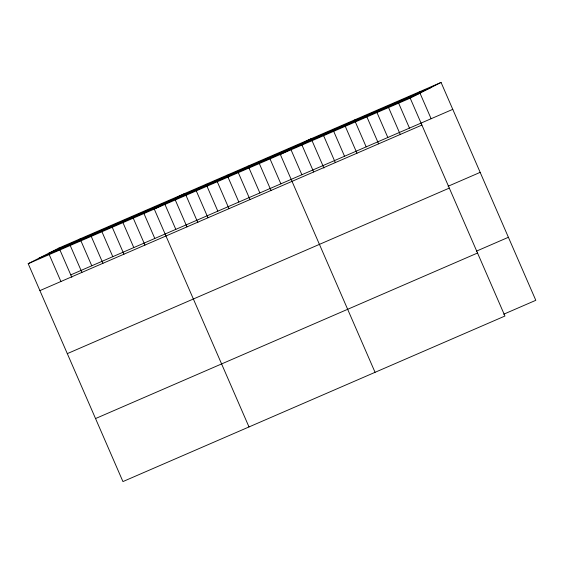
<?xml version="1.0" encoding="UTF-8"?>
<svg xmlns="http://www.w3.org/2000/svg" width="564" height="564" viewBox="0 0 564 564"><rect width="100%" height="100%" fill="white"/><g stroke="black" fill="none" stroke-linecap="round" stroke-linejoin="round"><path stroke-width="0.85" d="M441.062 82.429L410.204 98.157L504.942 316.037L122.938 481.571L28.2 263.691L59.058 247.963L441.062 82.429L535.8 300.309L503.73 314.204M311.18 138.709L280.322 154.437L375.06 372.318M48.871 253.151L430.882 87.617M38.38 258.502L420.391 92.961M28.2 263.691L410.204 98.157M70.761 274.887L452.765 109.345M39.903 290.615L421.914 125.074M448.098 186.261L480.168 172.365M67.306 353.628L449.311 188.094M476.326 251.191L508.397 237.289M95.535 418.558L477.546 253.017M419.412 91.805L431.122 118.729M398.459 102.768L409.471 128.106M388.561 107.534L400.264 134.458M376.808 112.151L387.828 137.489M366.91 116.917L378.62 143.834M354.474 119.949L366.177 146.866M345.267 126.294L356.97 153.218M332.83 129.325L344.533 156.249M323.616 135.677L335.326 162.594M311.871 140.295L323.94 168.051M301.973 145.054L313.676 171.978M290.862 149.397L301.874 174.734M269.846 158.498L280.865 183.836M259.313 163.539L271.016 190.463M248.146 166.02L259.856 192.944M238.304 172.647L250.007 199.564M227.137 175.129L238.847 202.046M217.295 181.749L228.998 208.673M206.128 184.231L217.831 211.155M196.279 190.858L207.989 217.774M197.879 222.681L185.119 193.339L154.261 209.061L248.999 426.948M175.27 199.959L186.98 226.883M164.794 204.027L175.813 229.358M143.785 213.129L154.804 238.466M133.252 218.169L144.955 245.086M122.776 222.23L133.795 247.568M112.243 227.271L123.946 254.195M101.767 231.339L112.786 256.676M91.234 236.379L102.937 263.296M80.067 238.861L91.77 265.778M70.218 245.481L81.928 272.405M59.058 247.963L71.818 277.305M49.209 254.59L60.919 281.507"/></g></svg>
